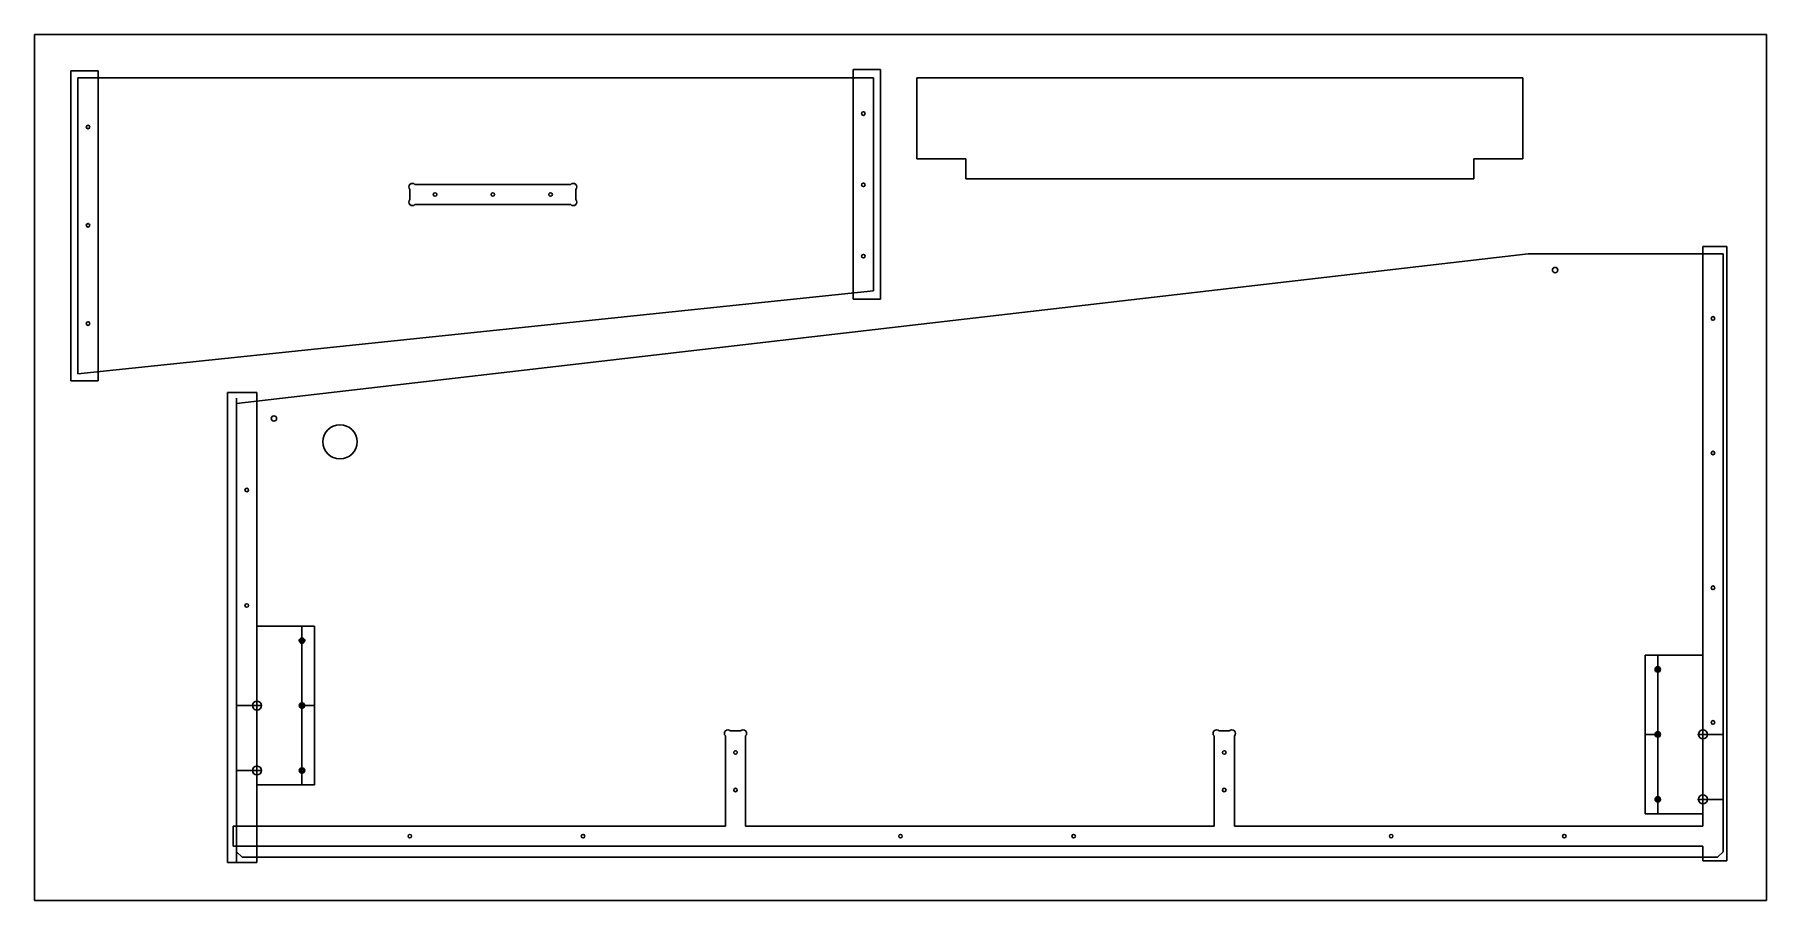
# Model space of a CAD drawing. Extents: x 424 to 484, y -208.3 to -178.3.
import ezdxf

# ---------------------------------------------------------------- set-up
doc = ezdxf.new("R2010")
doc.units = 0
doc.header["$LTSCALE"] = 21.5596
doc.header["$MEASUREMENT"] = 0
for name, color, linetype in [('', 7, 'CONTINUOUS'), ('0_WOOD', 7, 'CONTINUOUS'), ('10_375VCARVE_888DEP', 7, 'CONTINUOUS'), ('3_250BIT_200DEP', 7, 'CONTINUOUS'), ('6_125BIT_750DEP', 7, 'CONTINUOUS'), ('7_250BIT_750OUTLINE', 7, 'CONTINUOUS'), ('8_250BIT_750TAB', 7, 'CONTINUOUS'), ('9_500VCARVE_700DEP', 7, 'CONTINUOUS'), ('9A_250BIT_450DEP', 7, 'CONTINUOUS')]:
    doc.layers.add(name, color=color, linetype=linetype)

msp = doc.modelspace()

# ---------------------------------------------------------------- linework, layer by layer
at = {"layer": '', "color": 7, "linetype": 'CONTINUOUS'}
for p, q in [((431.658, -204.312), (431.658, -198.812)), ((431.658, -198.812), (433.658, -198.812)), ((433.221, -198.812), (433.221, -204.312)), ((433.658, -198.812), (433.658, -204.312)), ((479.758, -199.812), (479.758, -205.312)), ((481.758, -199.812), (479.758, -199.812)), ((480.196, -199.812), (480.196, -205.312)), ((481.758, -205.312), (481.758, -199.812)), ((431.658, -203.812), (431.658, -201.562)), ((433.658, -201.562), (433.221, -201.562)), ((479.758, -202.562), (480.196, -202.562)), ((481.758, -204.812), (481.758, -202.562)), ((433.658, -204.312), (431.658, -204.312)), ((479.758, -205.312), (481.758, -205.312))]:
    msp.add_line(p, q, dxfattribs=at)
for centre, radius in [((433.221, -199.312), 0.0938), ((480.196, -200.312), 0.0938), ((431.658, -201.562), 0.156), ((433.221, -201.562), 0.0938), ((480.196, -202.562), 0.0938), ((481.758, -202.562), 0.156), ((431.658, -203.812), 0.156), ((433.221, -203.812), 0.0938), ((480.196, -204.812), 0.0938), ((481.758, -204.812), 0.156)]:
    msp.add_circle(centre, radius, dxfattribs=at)
at = {"layer": '0_WOOD', "color": 7, "linetype": 'CONTINUOUS'}
for p, q in [((423.958, -178.312), (483.958, -178.312)), ((423.958, -208.312), (423.958, -178.312)), ((483.958, -178.312), (483.958, -208.312)), ((483.958, -208.312), (423.958, -208.312))]:
    msp.add_line(p, q, dxfattribs=at)
at = {"layer": '10_375VCARVE_888DEP', "color": 7, "linetype": 'CONTINUOUS'}
for p, q in [((430.958, -201.562), (431.846, -201.562)), ((481.57, -202.562), (482.458, -202.562)), ((430.958, -203.812), (431.846, -203.812)), ((481.57, -204.812), (482.458, -204.812))]:
    msp.add_line(p, q, dxfattribs=at)
at = {"layer": '3_250BIT_200DEP', "color": 7, "linetype": 'CONTINUOUS'}
for p, q in [((425.208, -190.312), (425.208, -179.562)), ((425.208, -179.562), (426.158, -179.562)), ((426.158, -179.562), (426.158, -190.312)), ((452.321, -179.526), (453.271, -179.526)), ((452.321, -187.474), (452.321, -179.526)), ((453.271, -187.474), (453.271, -179.526)), ((442.532, -183.502), (437.135, -183.502)), ((436.958, -183.679), (436.958, -184.026)), ((442.708, -184.026), (442.708, -183.679)), ((437.135, -184.202), (442.532, -184.202)), ((481.758, -205.738), (481.758, -185.653)), ((481.758, -185.653), (482.583, -185.653)), ((482.583, -185.653), (482.583, -206.938)), ((452.321, -187.474), (453.271, -187.474)), ((426.158, -190.312), (425.208, -190.312)), ((447.892, -205.738), (447.892, -202.614)), ((448.068, -202.438), (448.415, -202.438)), ((448.592, -202.614), (448.592, -205.738)), ((464.825, -205.738), (464.825, -202.614)), ((465.002, -202.438), (465.348, -202.438)), ((465.525, -202.614), (465.525, -205.738)), ((447.892, -205.738), (430.833, -205.738)), ((430.833, -205.738), (430.833, -206.438)), ((464.825, -205.738), (448.592, -205.738)), ((481.758, -205.738), (465.525, -205.738)), ((481.758, -206.438), (430.833, -206.438)), ((481.758, -206.938), (481.758, -206.438)), ((482.583, -206.938), (481.758, -206.938))]:
    msp.add_line(p, q, dxfattribs=at)
for centre, start, end in [((437.047, -183.591), 45, -135), ((442.62, -183.591), -45, 135), ((437.047, -184.114), 135, -45), ((442.62, -184.114), -135, 45), ((447.98, -202.526), 45, -135), ((448.503, -202.526), -45, 135), ((464.913, -202.526), 45, -135), ((465.437, -202.526), -45, 135)]:
    msp.add_arc(centre, 0.125, start, end, dxfattribs=at)
at = {"layer": '6_125BIT_750DEP', "color": 7, "linetype": 'CONTINUOUS'}
for centre, radius in [((452.671, -181.048), 0.0625), ((425.808, -181.515), 0.0625), ((452.671, -183.518), 0.0625), ((437.833, -183.852), 0.0625), ((439.833, -183.852), 0.0625), ((441.833, -183.852), 0.0625), ((425.808, -184.919), 0.0625), ((452.671, -185.989), 0.0625), ((476.64, -186.472), 0.0932), ((425.808, -188.324), 0.0625), ((482.108, -188.146), 0.0625), ((432.249, -191.614), 0.0932), ((482.108, -192.812), 0.0625), ((431.308, -194.094), 0.0625), ((482.108, -197.479), 0.0625), ((431.308, -198.094), 0.0625), ((433.221, -199.312), 0.0625), ((480.196, -200.312), 0.0625), ((433.221, -201.562), 0.0625), ((482.108, -202.146), 0.0625), ((480.196, -202.562), 0.0625), ((448.242, -203.188), 0.0625), ((465.175, -203.188), 0.0625), ((433.221, -203.812), 0.0625), ((448.242, -204.488), 0.0625), ((465.175, -204.488), 0.0625), ((480.196, -204.812), 0.0625), ((436.958, -206.088), 0.0625), ((442.958, -206.088), 0.0625), ((453.958, -206.088), 0.0625), ((459.958, -206.088), 0.0625), ((470.958, -206.088), 0.0625), ((476.958, -206.088), 0.0625)]:
    msp.add_circle(centre, radius, dxfattribs=at)
at = {"layer": '7_250BIT_750OUTLINE', "color": 7, "linetype": 'CONTINUOUS'}
for p, q in [((425.458, -179.812), (425.458, -190.062)), ((453.021, -179.812), (425.458, -179.812)), ((453.021, -179.812), (453.021, -187.188)), ((454.521, -179.812), (475.521, -179.812)), ((454.521, -179.812), (454.521, -182.613)), ((475.521, -179.812), (475.521, -182.613)), ((454.521, -182.613), (456.221, -182.613)), ((456.221, -183.312), (456.221, -182.613)), ((473.821, -183.312), (473.821, -182.613)), ((475.521, -182.613), (473.821, -182.613)), ((473.821, -183.312), (456.221, -183.312)), ((475.708, -185.909), (430.958, -191.094)), ((475.708, -185.909), (482.458, -185.909)), ((482.458, -206.625), (482.458, -185.909)), ((453.021, -187.188), (425.458, -190.062)), ((430.958, -191.094), (430.958, -206.625)), ((430.958, -206.625), (431.146, -206.812)), ((431.146, -206.812), (482.271, -206.812)), ((482.271, -206.812), (482.458, -206.625))]:
    msp.add_line(p, q, dxfattribs=at)
at = {"layer": '8_250BIT_750TAB', "color": 7, "linetype": 'CONTINUOUS'}
msp.add_circle((434.537, -192.423), 0.594, dxfattribs=at)
at = {"layer": '9_500VCARVE_700DEP', "color": 7, "linetype": 'CONTINUOUS'}
msp.add_line((430.958, -190.906), (430.958, -207), dxfattribs=at)
at = {"layer": '9A_250BIT_450DEP', "color": 7, "linetype": 'CONTINUOUS'}
for p, q in [((430.646, -190.719), (430.646, -207)), ((431.658, -190.719), (430.646, -190.719)), ((431.658, -207), (431.658, -190.719)), ((430.646, -207), (431.658, -207))]:
    msp.add_line(p, q, dxfattribs=at)

doc.saveas('drawing.dxf')
